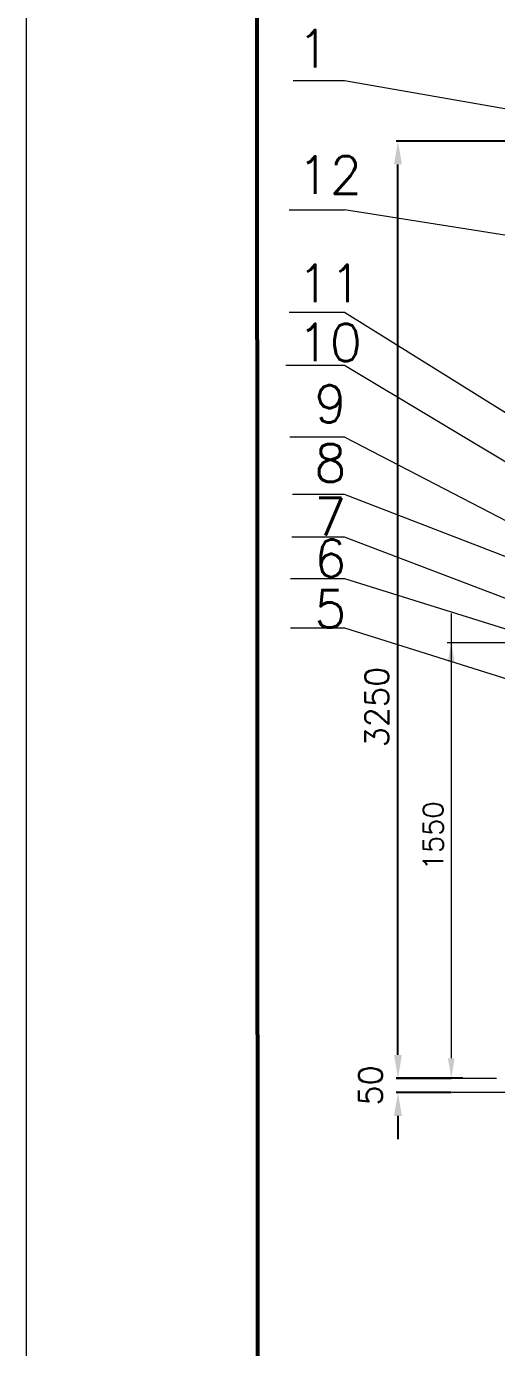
# Model space of a CAD drawing. Extents: x -13299 to -11289, y 2095 to 3220.
# Drawn here: x -12919.4 to -12869.3, y 2278.9 to 2419.8 of the extents above; entities that cross this region are included whole.
import ezdxf

# ---------------------------------------------------------------- set-up
doc = ezdxf.new("R2010")
doc.units = 0
doc.header["$LTSCALE"] = 10
doc.header["$MEASUREMENT"] = 0
doc.layers.get('Defpoints').update_dxf_attribs({"linetype": 'CONTINUOUS'})
doc.layers.add('1', color=2, linetype='CONTINUOUS', lineweight=13)
doc.layers.add('设备', color=1, linetype='CONTINUOUS', lineweight=53)
doc.styles.add('HZTXT', font='txt', dxfattribs={"bigfont": 'HZTXT'})
doc.dimstyles.new('副本STANDARD', dxfattribs={"dimtxt": 2.5, "dimasz": 2.5, "dimexe": 0.18, "dimexo": 0.0625, "dimgap": 1, "dimtad": 1, "dimdec": 4, "dimzin": 0, "dimdsep": 46, "dimtxsty": 'HZTXT', "dimcen": 0.09, "dimclrt": 2, "dimadec": 0, "dimazin": 0, "dimtfac": 1, "dimtdec": 4, "dimtofl": 0, "dimtmove": 2, "dimatfit": 3, "dimfxl": 0, "dimtolj": 1, "dimtzin": 0, "dimarcsym": 0})

# ---------------------------------------------------------------- blocks, each defined once
blk = doc.blocks.new('*D184')
at = {"layer": '1', "color": 0, "lineweight": -2}
for p, q in [((-12847.29, 2407.57), (-12879.97, 2407.57)), ((-12879.79, 2310.09), (-12879.79, 2405.07)), ((-12872.88, 2307.59), (-12879.97, 2307.59))]:
    blk.add_line(p, q, dxfattribs=at)
at = {"layer": '1', "color": 0}
for points in [[(-12880.21, 2405.07), (-12879.37, 2405.07), (-12879.79, 2407.57)], [(-12880.21, 2310.09), (-12879.37, 2310.09), (-12879.79, 2307.59)]]:
    blk.add_solid(points, dxfattribs=at)
at = {"layer": 'Defpoints', "color": 0}
for p in [(-12879.79, 2407.57), (-12847.23, 2407.57), (-12872.82, 2307.59)]:
    blk.add_point(p, dxfattribs=at)
at = {"layer": '1', "color": 2, "insert": (-12882.04, 2347.19), "char_height": 2.5, "attachment_point": 5, "rotation": 90, "style": 'HZTXT'}
blk.add_mtext('\\A1;3250', dxfattribs=at)
blk = doc.blocks.new('*D187')
at = {"layer": '1', "color": 0, "lineweight": -2}
for p, q in [((-12879.79, 2310.08), (-12879.79, 2312.58)), ((-12874.11, 2307.58), (-12879.97, 2307.58)), ((-12874.08, 2306.08), (-12879.97, 2306.08)), ((-12879.79, 2303.58), (-12879.79, 2301.08))]:
    blk.add_line(p, q, dxfattribs=at)
at = {"layer": '1', "color": 0}
for points in [[(-12880.21, 2310.08), (-12879.37, 2310.08), (-12879.79, 2307.58)], [(-12880.21, 2303.58), (-12879.37, 2303.58), (-12879.79, 2306.08)]]:
    blk.add_solid(points, dxfattribs=at)
at = {"layer": 'Defpoints', "color": 0}
for p in [(-12879.79, 2307.58), (-12874.05, 2307.58), (-12874.02, 2306.08)]:
    blk.add_point(p, dxfattribs=at)
at = {"layer": '1', "color": 2, "insert": (-12882.72, 2306.83), "char_height": 2.5, "attachment_point": 5, "rotation": 90, "style": 'HZTXT'}
blk.add_mtext('\\A1;50', dxfattribs=at)

msp = doc.modelspace()

# ---------------------------------------------------------------- linework, layer by layer
at = {"layer": '1'}
for p, q in [((-12919.44608, 2094.6696), (-12919.44608, 2514.6696)), ((-12885.49759, 2414.0025), (-12890.99264, 2414.0025)), ((-12848.68625, 2407.57071), (-12885.49759, 2414.0025)), ((-12891.38676, 2400.22985), (-12885.49759, 2400.22985)), ((-12848.68625, 2394.41904), (-12885.49759, 2400.22985)), ((-12885.49759, 2389.26466), (-12891.39354, 2389.26466)), ((-12832.39197, 2356.2119), (-12885.49759, 2389.26466)), ((-12885.49759, 2383.63281), (-12891.74509, 2383.63281)), ((-12836.37195, 2354.14941), (-12885.49759, 2383.63281)), ((-12885.49759, 2375.96608), (-12891.32175, 2375.96608)), ((-12843.31667, 2354.14941), (-12885.49759, 2375.96608)), ((-12885.49759, 2369.85634), (-12891.04528, 2369.85634)), ((-12806.51366, 2339.40249), (-12885.49759, 2369.85634)), ((-12885.49759, 2365.2999), (-12891.11413, 2365.2999)), ((-12856.13182, 2354.14941), (-12885.49759, 2365.2999)), ((-12891.27448, 2360.89232), (-12885.49759, 2360.89232)), ((-12885.49759, 2360.89232), (-12815.55597, 2339.10182)), ((-12874.09937, 2357.18396), (-12874.09937, 2309.72545)), ((-12891.27448, 2355.62837), (-12885.49759, 2355.62837)), ((-12885.49759, 2355.62837), (-12833.57146, 2339.30063)), ((-12874.53564, 2354.0832), (-12730.48857, 2354.0832)), ((-12869.29066, 2307.58295), (-12874.25363, 2307.58295)), ((-12830.71563, 2306.0832), (-12874.01534, 2306.0832))]:
    msp.add_line(p, q, dxfattribs=at)
for points in [[(-12874.45645, 2352.00691), (-12873.74229, 2352.00691), (-12874.09937, 2354.14941)], [(-12874.45645, 2309.72545), (-12873.74229, 2309.72545), (-12874.09937, 2307.58295)]]:
    msp.add_solid(points, dxfattribs=at)
at = {"layer": '设备'}
msp.add_line((-12894.89723, 2504.48885), (-12894.72236, 2104.99778), dxfattribs=at)

# ---------------------------------------------------------------- texts
at = {"layer": '1', "style": 'HZTXT'}
for s, p in [('1', (-12890.49898, 2415.423)), ('12', (-12890.49898, 2401.95152)), ('11', (-12890.49898, 2390.3832)), ('10', (-12890.49898, 2384.07522)), ('9', (-12888.71654, 2377.54274)), ('8', (-12888.71654, 2371.22559)), ('7', (-12888.71654, 2365.49308)), ('6', (-12888.71654, 2361.05045)), ('5', (-12888.71654, 2355.66168))]:
    msp.add_text(s, height=4, dxfattribs=at).set_placement(p)
at = {"layer": '1', "insert": (-12876.02762, 2333.45471), "char_height": 2.1425, "attachment_point": 5, "rotation": 90, "style": 'HZTXT'}
msp.add_mtext('\\A1;1550', dxfattribs=at)

# ---------------------------------------------------------------- dimensions: what is measured, and where the dimension line sits
at = {"layer": '1'}
dim = msp.add_linear_dim(base=(-12879.7906, 2407.57071), p1=(-12872.81974, 2307.59245), p2=(-12847.22647, 2407.57071), angle=90, text='3250', dimstyle='副本STANDARD', dxfattribs=at)
dim.commit()
dim.dimension.update_dxf_attribs({"geometry": '*D184', "text_midpoint": (-12882.0406, 2347.19366), "dimtype": 160})
dim = msp.add_linear_dim(base=(-12879.7906, 2307.58295), p1=(-12874.01534, 2306.0832), p2=(-12874.04581, 2307.58295), angle=90, text='50', dimstyle='副本STANDARD', dxfattribs=at)
dim.commit()
dim.dimension.update_dxf_attribs({"geometry": '*D187', "text_midpoint": (-12882.7206, 2306.83308)})

doc.saveas('drawing.dxf')
